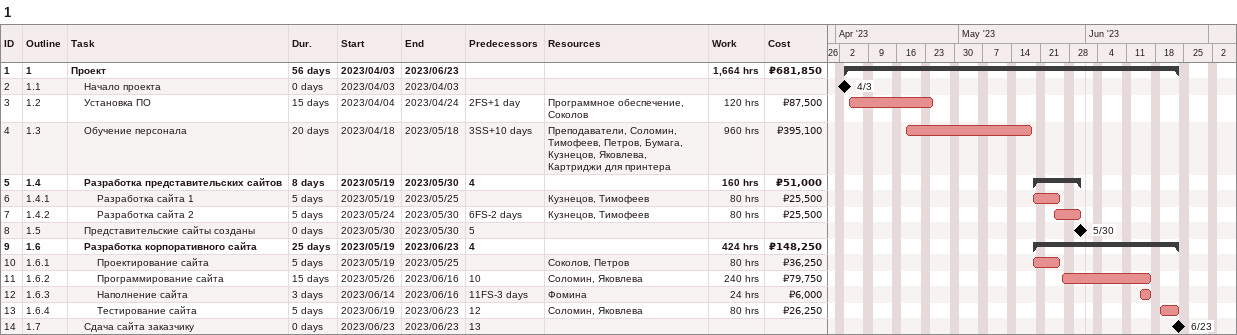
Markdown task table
1

| ID | WBS | Task | Duration | Start | Finish | Predecessors | Resources | Work (h) | Cost (₽) |
|---|---|---|---|---|---|---|---|---|---|
| 1 | 1 | **Проект** | 56d | 2023-04-03 | 2023-06-23 |  |  | 1664 | 681850 |
| 2 | 1.1 | Начало проекта | 0d | 2023-04-03 | 2023-04-03 |  |  |  |  |
| 3 | 1.2 | Установка ПО | 15d | 2023-04-04 | 2023-04-24 | 2FS+1d | Программное обеспечение, Соколов | 120 | 87500 |
| 4 | 1.3 | Обучение персонала | 20d | 2023-04-18 | 2023-05-18 | 3SS+10d | Преподаватели, Соломин, Тимофеев, Петров, Бумага, Кузнецов, Яковлева, Картриджи для принтера | 960 | 395100 |
| 5 | 1.4 | **Разработка представительских сайтов** | 8d | 2023-05-19 | 2023-05-30 | 4 |  | 160 | 51000 |
| 6 | 1.4.1 | Разработка сайта 1 | 5d | 2023-05-19 | 2023-05-25 |  | Кузнецов, Тимофеев | 80 | 25500 |
| 7 | 1.4.2 | Разработка сайта 2 | 5d | 2023-05-24 | 2023-05-30 | 6FS-2d | Кузнецов, Тимофеев | 80 | 25500 |
| 8 | 1.5 | Представительские сайты созданы | 0d | 2023-05-30 | 2023-05-30 | 5 |  |  |  |
| 9 | 1.6 | **Разработка корпоративного сайта** | 25d | 2023-05-19 | 2023-06-23 | 4 |  | 424 | 148250 |
| 10 | 1.6.1 | Проектирование сайта | 5d | 2023-05-19 | 2023-05-25 |  | Соколов, Петров | 80 | 36250 |
| 11 | 1.6.2 | Программирование сайта | 15d | 2023-05-26 | 2023-06-16 | 10 | Соломин, Яковлева | 240 | 79750 |
| 12 | 1.6.3 | Наполнение сайта | 3d | 2023-06-14 | 2023-06-16 | 11FS-3d | Фомина | 24 | 6000 |
| 13 | 1.6.4 | Тестирование сайта | 5d | 2023-06-19 | 2023-06-23 | 12 | Соломин, Яковлева | 80 | 26250 |
| 14 | 1.7 | Сдача сайта заказчику | 0d | 2023-06-23 | 2023-06-23 | 13 |  |  |  |
